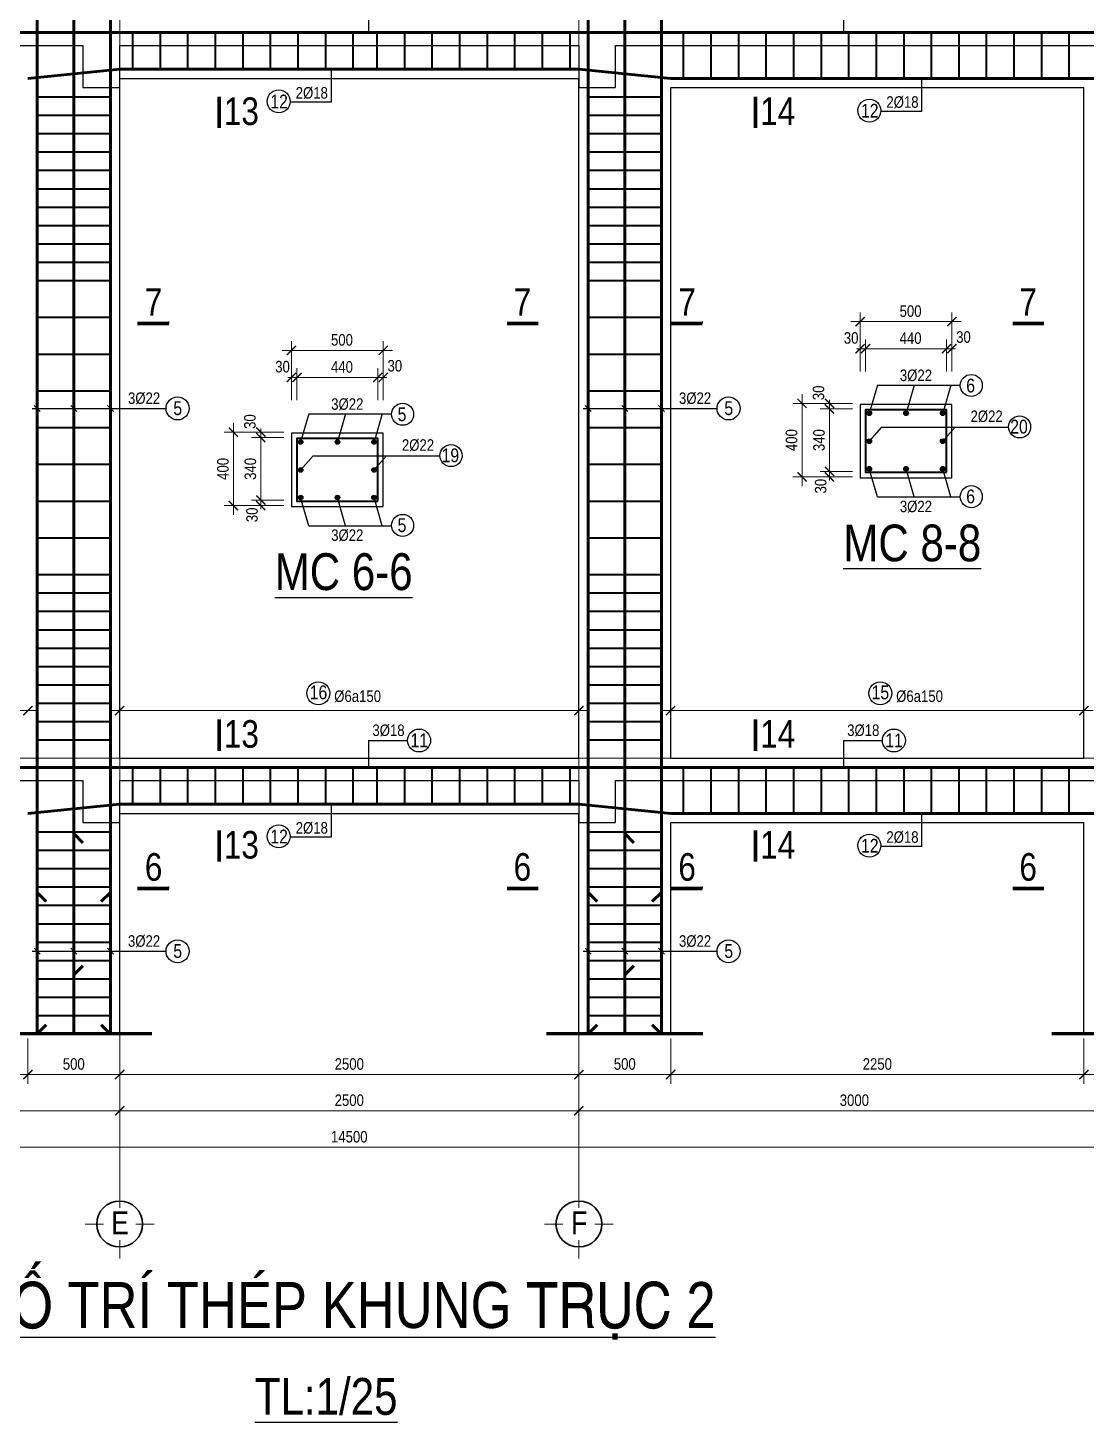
# Model space of a CAD drawing. Header units: inches. Extents: x -959662 to -910219, y 3489550 to 3514317.
# Drawn here: x -946396 to -940634, y 3489550 to 3497137 of the extents above; entities that cross this region are included whole.
import ezdxf
from ezdxf.enums import TextEntityAlignment as Align

# ---------------------------------------------------------------- set-up
doc = ezdxf.new("R2010")
doc.units = ezdxf.units.IN
doc.header["$LTSCALE"] = 3.5
doc.header["$MEASUREMENT"] = 0
doc.linetypes.add('CENTERX2', pattern=[4, 2.5, -0.5, 0.5, -0.5])
doc.linetypes.add('DASHEDX2', pattern=[1.5, 1, -0.5])
for name, color, linetype, lineweight in [('5.TRUC', 1, 'CENTERX2', 13), ('duongkichthuoc', 4, 'Continuous', 13), ('NET BAO', 4, 'Continuous', 30), ('TextThep', 7, 'Continuous', 0), ('THEP DAI', 5, 'Continuous', 40), ('THEP DOC', 2, 'Continuous', 60)]:
    doc.layers.add(name, color=color, linetype=linetype, lineweight=lineweight)
for name, color, linetype in [('Net thay', 6, 'Continuous'), ('NETDUTDUT', 3, 'DASHEDX2'), ('text', 3, 'Continuous')]:
    doc.layers.add(name, color=color, linetype=linetype)
doc.styles.add('CHU', font='')
doc.styles.add('Helve-Condense', font='')
doc.styles.add('Text.Helve-condense', font='')
doc.styles.get('CHU').set_extended_font_data('VNI-Helve-Condense')
doc.styles.get('Helve-Condense').set_extended_font_data('VNI-Helve-Condense')
doc.styles.get('Text.Helve-condense').set_extended_font_data('VNI-Helve-Condense')
doc.dimstyles.new('TL25', dxfattribs={"dimscale": 25, "dimtxt": 2.5, "dimasz": 2, "dimexe": 2, "dimexo": 1, "dimgap": 1, "dimtad": 1, "dimdec": 0, "dimzin": 0, "dimdsep": 46, "dimtxsty": 'Helve-Condense', "dimblk": 'ARCHTICK', "dimcen": 2, "dimdle": 2, "dimclrd": 4, "dimclre": 4, "dimclrt": 4, "dimadec": 0, "dimazin": 0, "dimtfac": 0.004, "dimtdec": 0, "dimtmove": 2, "dimatfit": 3, "dimfxl": 1, "dimtolj": 1, "dimtzin": 0, "dimlwd": 13, "dimlwe": 13, "dimarcsym": 1})

# ---------------------------------------------------------------- blocks, each defined once
blk = doc.blocks.new('_ArchTick')
at = {"color": 0, "linetype": 'ByBlock', "const_width": 0.15}
blk.add_lwpolyline([(-0.5, -0.5), (0.5, 0.5)], dxfattribs=at)
blk = doc.blocks.new('*D29')
at = {"layer": 'DEFPOINTS', "color": 0, "transparency": 16777216}
for p in [(-951396, 3491662.2), (-946396, 3491662.2), (-946396, 3491441.3)]:
    blk.add_point(p, dxfattribs=at)
at = {"layer": 'THEP DOC', "color": 4, "linetype": 'Continuous', "lineweight": 13, "transparency": 16777216}
for p, q in [((-951396, 3491637.2), (-951396, 3491391.3)), ((-946396, 3491637.2), (-946396, 3491391.3)), ((-951446, 3491441.3), (-946346, 3491441.3))]:
    blk.add_line(p, q, dxfattribs=at)
at = {"layer": 'THEP DOC', "color": 4, "lineweight": 13, "transparency": 16777216, "xscale": 50, "yscale": 50, "zscale": 50, "rotation": 180}
blk.add_blockref('_ArchTick', (-951396, 3491441.3), dxfattribs=at)
at = {"layer": 'THEP DOC', "color": 4, "lineweight": 13, "transparency": 16777216, "xscale": 50, "yscale": 50, "zscale": 50}
blk.add_blockref('_ArchTick', (-946396, 3491441.3), dxfattribs=at)
at = {"layer": 'THEP DOC', "color": 4, "transparency": 16777216, "insert": (-948896, 3491498.2), "char_height": 62.5, "attachment_point": 5, "style": 'Helve-Condense'}
blk.add_mtext('\\A1;5000', dxfattribs=at)
blk = doc.blocks.new('*D30')
at = {"layer": 'DEFPOINTS', "color": 0, "transparency": 16777216}
for p in [(-946396, 3491662.2), (-945896, 3491662.2), (-945896, 3491441.3)]:
    blk.add_point(p, dxfattribs=at)
at = {"layer": 'THEP DOC', "color": 4, "linetype": 'Continuous', "lineweight": 13, "transparency": 16777216}
for p, q in [((-946396, 3491637.2), (-946396, 3491391.3)), ((-945896, 3491637.2), (-945896, 3491391.3)), ((-946446, 3491441.3), (-945846, 3491441.3))]:
    blk.add_line(p, q, dxfattribs=at)
at = {"layer": 'THEP DOC', "color": 4, "lineweight": 13, "transparency": 16777216, "xscale": 50, "yscale": 50, "zscale": 50, "rotation": 180}
blk.add_blockref('_ArchTick', (-946396, 3491441.3), dxfattribs=at)
at = {"layer": 'THEP DOC', "color": 4, "lineweight": 13, "transparency": 16777216, "xscale": 50, "yscale": 50, "zscale": 50}
blk.add_blockref('_ArchTick', (-945896, 3491441.3), dxfattribs=at)
at = {"layer": 'THEP DOC', "color": 4, "transparency": 16777216, "insert": (-946146, 3491498.2), "char_height": 62.5, "attachment_point": 5, "style": 'Helve-Condense'}
blk.add_mtext('\\A1;500', dxfattribs=at)
blk = doc.blocks.new('*D31')
at = {"layer": 'DEFPOINTS', "color": 0, "transparency": 16777216}
for p in [(-945896, 3491662.2), (-943396, 3491662.2), (-943396, 3491441.3)]:
    blk.add_point(p, dxfattribs=at)
at = {"layer": 'THEP DOC', "color": 4, "linetype": 'Continuous', "lineweight": 13, "transparency": 16777216}
for p, q in [((-945896, 3491637.2), (-945896, 3491391.3)), ((-943396, 3491637.2), (-943396, 3491391.3)), ((-945946, 3491441.3), (-943346, 3491441.3))]:
    blk.add_line(p, q, dxfattribs=at)
at = {"layer": 'THEP DOC', "color": 4, "lineweight": 13, "transparency": 16777216, "xscale": 50, "yscale": 50, "zscale": 50, "rotation": 180}
blk.add_blockref('_ArchTick', (-945896, 3491441.3), dxfattribs=at)
at = {"layer": 'THEP DOC', "color": 4, "lineweight": 13, "transparency": 16777216, "xscale": 50, "yscale": 50, "zscale": 50}
blk.add_blockref('_ArchTick', (-943396, 3491441.3), dxfattribs=at)
at = {"layer": 'THEP DOC', "color": 4, "transparency": 16777216, "insert": (-944646, 3491498.2), "char_height": 62.5, "attachment_point": 5, "style": 'Helve-Condense'}
blk.add_mtext('\\A1;2500', dxfattribs=at)
blk = doc.blocks.new('*D32')
at = {"layer": 'DEFPOINTS', "color": 0, "transparency": 16777216}
for p in [(-943396, 3491662.2), (-942896, 3491662.2), (-942896, 3491441.3)]:
    blk.add_point(p, dxfattribs=at)
at = {"layer": 'THEP DOC', "color": 4, "linetype": 'Continuous', "lineweight": 13, "transparency": 16777216}
for p, q in [((-943396, 3491637.2), (-943396, 3491391.3)), ((-942896, 3491637.2), (-942896, 3491391.3)), ((-943446, 3491441.3), (-942846, 3491441.3))]:
    blk.add_line(p, q, dxfattribs=at)
at = {"layer": 'THEP DOC', "color": 4, "lineweight": 13, "transparency": 16777216, "xscale": 50, "yscale": 50, "zscale": 50, "rotation": 180}
blk.add_blockref('_ArchTick', (-943396, 3491441.3), dxfattribs=at)
at = {"layer": 'THEP DOC', "color": 4, "lineweight": 13, "transparency": 16777216, "xscale": 50, "yscale": 50, "zscale": 50}
blk.add_blockref('_ArchTick', (-942896, 3491441.3), dxfattribs=at)
at = {"layer": 'THEP DOC', "color": 4, "transparency": 16777216, "insert": (-943146, 3491498.2), "char_height": 62.5, "attachment_point": 5, "style": 'Helve-Condense'}
blk.add_mtext('\\A1;500', dxfattribs=at)
blk = doc.blocks.new('*D33')
at = {"layer": 'DEFPOINTS', "color": 0, "transparency": 16777216}
for p in [(-942896, 3491662.2), (-940646, 3491662.2), (-940646, 3491441.3)]:
    blk.add_point(p, dxfattribs=at)
at = {"layer": 'THEP DOC', "color": 4, "linetype": 'Continuous', "lineweight": 13, "transparency": 16777216}
for p, q in [((-942896, 3491637.2), (-942896, 3491391.3)), ((-940646, 3491637.2), (-940646, 3491391.3)), ((-942946, 3491441.3), (-940596, 3491441.3))]:
    blk.add_line(p, q, dxfattribs=at)
at = {"layer": 'THEP DOC', "color": 4, "lineweight": 13, "transparency": 16777216, "xscale": 50, "yscale": 50, "zscale": 50, "rotation": 180}
blk.add_blockref('_ArchTick', (-942896, 3491441.3), dxfattribs=at)
at = {"layer": 'THEP DOC', "color": 4, "lineweight": 13, "transparency": 16777216, "xscale": 50, "yscale": 50, "zscale": 50}
blk.add_blockref('_ArchTick', (-940646, 3491441.3), dxfattribs=at)
at = {"layer": 'THEP DOC', "color": 4, "transparency": 16777216, "insert": (-941771, 3491498.2), "char_height": 62.5, "attachment_point": 5, "style": 'Helve-Condense'}
blk.add_mtext('\\A1;2250', dxfattribs=at)
blk = doc.blocks.new('*D34')
at = {"layer": 'DEFPOINTS', "color": 0, "transparency": 16777216}
for p in [(-940646, 3491662.2), (-940146, 3491662.2), (-940146, 3491441.3)]:
    blk.add_point(p, dxfattribs=at)
at = {"layer": 'THEP DOC', "color": 4, "linetype": 'Continuous', "lineweight": 13, "transparency": 16777216}
for p, q in [((-940646, 3491637.2), (-940646, 3491391.3)), ((-940146, 3491637.2), (-940146, 3491391.3)), ((-940696, 3491441.3), (-940096, 3491441.3))]:
    blk.add_line(p, q, dxfattribs=at)
at = {"layer": 'THEP DOC', "color": 4, "lineweight": 13, "transparency": 16777216, "xscale": 50, "yscale": 50, "zscale": 50, "rotation": 180}
blk.add_blockref('_ArchTick', (-940646, 3491441.3), dxfattribs=at)
at = {"layer": 'THEP DOC', "color": 4, "lineweight": 13, "transparency": 16777216, "xscale": 50, "yscale": 50, "zscale": 50}
blk.add_blockref('_ArchTick', (-940146, 3491441.3), dxfattribs=at)
at = {"layer": 'THEP DOC', "color": 4, "transparency": 16777216, "insert": (-940396, 3491498.2), "char_height": 62.5, "attachment_point": 5, "style": 'Helve-Condense'}
blk.add_mtext('\\A1;500', dxfattribs=at)
blk = doc.blocks.new('*D38')
at = {"layer": 'DEFPOINTS', "color": 0, "transparency": 16777216}
for p in [(-948896, 3491441.3), (-945896, 3491441.3), (-945896, 3491244.1)]:
    blk.add_point(p, dxfattribs=at)
at = {"layer": 'THEP DOC', "color": 4, "linetype": 'Continuous', "lineweight": 13, "transparency": 16777216}
for p, q in [((-948896, 3491416.3), (-948896, 3491194.1)), ((-945896, 3491416.3), (-945896, 3491194.1)), ((-948946, 3491244.1), (-945846, 3491244.1))]:
    blk.add_line(p, q, dxfattribs=at)
at = {"layer": 'THEP DOC', "color": 4, "lineweight": 13, "transparency": 16777216, "xscale": 50, "yscale": 50, "zscale": 50, "rotation": 180}
blk.add_blockref('_ArchTick', (-948896, 3491244.1), dxfattribs=at)
at = {"layer": 'THEP DOC', "color": 4, "lineweight": 13, "transparency": 16777216, "xscale": 50, "yscale": 50, "zscale": 50}
blk.add_blockref('_ArchTick', (-945896, 3491244.1), dxfattribs=at)
at = {"layer": 'THEP DOC', "color": 4, "transparency": 16777216, "insert": (-947396, 3491301.1), "char_height": 62.5, "attachment_point": 5, "style": 'Helve-Condense'}
blk.add_mtext('\\A1;3000', dxfattribs=at)
blk = doc.blocks.new('*D39')
at = {"layer": 'DEFPOINTS', "color": 0, "transparency": 16777216}
for p in [(-945896, 3491441.3), (-943396, 3491441.3), (-943396, 3491244.1)]:
    blk.add_point(p, dxfattribs=at)
at = {"layer": 'THEP DOC', "color": 4, "linetype": 'Continuous', "lineweight": 13, "transparency": 16777216}
for p, q in [((-945896, 3491416.3), (-945896, 3491194.1)), ((-943396, 3491416.3), (-943396, 3491194.1)), ((-945946, 3491244.1), (-943346, 3491244.1))]:
    blk.add_line(p, q, dxfattribs=at)
at = {"layer": 'THEP DOC', "color": 4, "lineweight": 13, "transparency": 16777216, "xscale": 50, "yscale": 50, "zscale": 50, "rotation": 180}
blk.add_blockref('_ArchTick', (-945896, 3491244.1), dxfattribs=at)
at = {"layer": 'THEP DOC', "color": 4, "lineweight": 13, "transparency": 16777216, "xscale": 50, "yscale": 50, "zscale": 50}
blk.add_blockref('_ArchTick', (-943396, 3491244.1), dxfattribs=at)
at = {"layer": 'THEP DOC', "color": 4, "transparency": 16777216, "insert": (-944646, 3491301.1), "char_height": 62.5, "attachment_point": 5, "style": 'Helve-Condense'}
blk.add_mtext('\\A1;2500', dxfattribs=at)
blk = doc.blocks.new('*D40')
at = {"layer": 'DEFPOINTS', "color": 0, "transparency": 16777216}
for p in [(-943396, 3491441.3), (-940396, 3491441.3), (-940396, 3491244.1)]:
    blk.add_point(p, dxfattribs=at)
at = {"layer": 'THEP DOC', "color": 4, "linetype": 'Continuous', "lineweight": 13, "transparency": 16777216}
for p, q in [((-943396, 3491416.3), (-943396, 3491194.1)), ((-940396, 3491416.3), (-940396, 3491194.1)), ((-943446, 3491244.1), (-940346, 3491244.1))]:
    blk.add_line(p, q, dxfattribs=at)
at = {"layer": 'THEP DOC', "color": 4, "lineweight": 13, "transparency": 16777216, "xscale": 50, "yscale": 50, "zscale": 50, "rotation": 180}
blk.add_blockref('_ArchTick', (-943396, 3491244.1), dxfattribs=at)
at = {"layer": 'THEP DOC', "color": 4, "lineweight": 13, "transparency": 16777216, "xscale": 50, "yscale": 50, "zscale": 50}
blk.add_blockref('_ArchTick', (-940396, 3491244.1), dxfattribs=at)
at = {"layer": 'THEP DOC', "color": 4, "transparency": 16777216, "insert": (-941896, 3491301.1), "char_height": 62.5, "attachment_point": 5, "style": 'Helve-Condense'}
blk.add_mtext('\\A1;3000', dxfattribs=at)
blk = doc.blocks.new('*D42')
at = {"layer": 'DEFPOINTS', "color": 0, "transparency": 16777216}
for p in [(-951896, 3491305.2), (-937396, 3491305.2), (-937396, 3491045.4)]:
    blk.add_point(p, dxfattribs=at)
at = {"layer": 'THEP DOC', "color": 4, "linetype": 'Continuous', "lineweight": 13, "transparency": 16777216}
for p, q in [((-951896, 3491280.2), (-951896, 3490995.4)), ((-937396, 3491280.2), (-937396, 3490995.4)), ((-951946, 3491045.4), (-937346, 3491045.4))]:
    blk.add_line(p, q, dxfattribs=at)
at = {"layer": 'THEP DOC', "color": 4, "lineweight": 13, "transparency": 16777216, "xscale": 50, "yscale": 50, "zscale": 50, "rotation": 180}
blk.add_blockref('_ArchTick', (-951896, 3491045.4), dxfattribs=at)
at = {"layer": 'THEP DOC', "color": 4, "lineweight": 13, "transparency": 16777216, "xscale": 50, "yscale": 50, "zscale": 50}
blk.add_blockref('_ArchTick', (-937396, 3491045.4), dxfattribs=at)
at = {"layer": 'THEP DOC', "color": 4, "transparency": 16777216, "insert": (-944646, 3491102.3), "char_height": 62.5, "attachment_point": 5, "style": 'Helve-Condense'}
blk.add_mtext('\\A1;14500', dxfattribs=at)

msp = doc.modelspace()

# ---------------------------------------------------------------- hatches: boundary and pattern name
at = {"layer": 'text'}
for points in [[(-941802.2, 3495040, 1), (-941827.2, 3495040, 1)], [(-941601.9, 3495040, 1), (-941626.9, 3495040, 1)], [(-941402.6, 3495040, 1), (-941427.6, 3495040, 1)], [(-944898.2, 3494883.7, 1), (-944923.2, 3494883.7, 1)], [(-944697.9, 3494883.7, 1), (-944722.9, 3494883.7, 1)], [(-944498.6, 3494883.7, 1), (-944523.6, 3494883.7, 1)], [(-941802.2, 3494887.4, 1), (-941827.2, 3494887.4, 1)], [(-941402.6, 3494887.4, 1), (-941427.6, 3494887.4, 1)], [(-944898.2, 3494731, 1), (-944923.2, 3494731, 1)], [(-944498.6, 3494731, 1), (-944523.6, 3494731, 1)], [(-941802.2, 3494738.1, 1), (-941827.2, 3494738.1, 1)], [(-941601.9, 3494738.1, 1), (-941626.9, 3494738.1, 1)], [(-941402.6, 3494738.1, 1), (-941427.6, 3494738.1, 1)], [(-944898.2, 3494581.7, 1), (-944923.2, 3494581.7, 1)], [(-944697.9, 3494581.7, 1), (-944722.9, 3494581.7, 1)], [(-944498.6, 3494581.7, 1), (-944523.6, 3494581.7, 1)]]:
    msp.add_hatch(color=256, dxfattribs=at).paths.add_polyline_path(points)

# ---------------------------------------------------------------- linework, layer by layer
at = {"layer": '5.TRUC'}
for p, q in [((-943396, 3508862.2), (-943396, 3490815.3)), ((-945896, 3500462.2), (-945896, 3490815.3)), ((-951896, 3493162.2), (-937396, 3493162.2))]:
    msp.add_line(p, q, dxfattribs=at)
at = {"layer": 'duongkichthuoc', "color": 4, "linetype": 'Continuous', "lineweight": 13}
for p, q in [((-941864.9, 3495416.4), (-941864.9, 3495588.4)), ((-941364.9, 3495416.4), (-941364.9, 3495588.4)), ((-941914.9, 3495538.4), (-941314.9, 3495538.4)), ((-941864.9, 3495266.8), (-941864.9, 3495441.4)), ((-941834.9, 3495266.8), (-941834.9, 3495441.4)), ((-941834.9, 3495266.8), (-941834.9, 3495441.4)), ((-941394.9, 3495266.8), (-941394.9, 3495441.4)), ((-941394.9, 3495266.8), (-941394.9, 3495441.4)), ((-941364.9, 3495266.8), (-941364.9, 3495441.4)), ((-945010.9, 3495382.1), (-944410.9, 3495382.1)), ((-944960.9, 3495260), (-944960.9, 3495432.1)), ((-944460.9, 3495260), (-944460.9, 3495432.1)), ((-941884.9, 3495391.4), (-941344.9, 3495391.4)), ((-941864.9, 3495391.4), (-941834.9, 3495391.4)), ((-941394.9, 3495391.4), (-941364.9, 3495391.4)), ((-944960.9, 3495110.5), (-944960.9, 3495285)), ((-944930.9, 3495110.5), (-944930.9, 3495285)), ((-944930.9, 3495110.5), (-944930.9, 3495285)), ((-944490.9, 3495110.5), (-944490.9, 3495285)), ((-944490.9, 3495110.5), (-944490.9, 3495285)), ((-944460.9, 3495110.5), (-944460.9, 3495285)), ((-944980.9, 3495235), (-944440.9, 3495235)), ((-944960.9, 3495235), (-944930.9, 3495235)), ((-944490.9, 3495235), (-944460.9, 3495235)), ((-942180.8, 3495143.7), (-942180.8, 3494643.7)), ((-942056.4, 3495093.7), (-942230.8, 3495093.7)), ((-941906.4, 3495093.7), (-942081.4, 3495093.7)), ((-941906.4, 3495063.7), (-942081.4, 3495063.7)), ((-941906.4, 3495063.7), (-942081.4, 3495063.7)), ((-942031.4, 3495113.7), (-942031.4, 3494673.7)), ((-942031.4, 3495093.7), (-942031.4, 3495063.7)), ((-945276.8, 3494987.3), (-945276.8, 3494487.3)), ((-945152.5, 3494937.3), (-945326.8, 3494937.3)), ((-945002.5, 3494937.3), (-945177.5, 3494937.3)), ((-945002.5, 3494907.3), (-945177.5, 3494907.3)), ((-945002.5, 3494907.3), (-945177.5, 3494907.3)), ((-945127.5, 3494957.3), (-945127.5, 3494517.3)), ((-945127.5, 3494937.3), (-945127.5, 3494907.3)), ((-942056.4, 3494693.7), (-942230.8, 3494693.7)), ((-941906.4, 3494723.7), (-942081.4, 3494723.7)), ((-941906.4, 3494723.7), (-942081.4, 3494723.7)), ((-941906.4, 3494693.7), (-942081.4, 3494693.7)), ((-942031.4, 3494723.7), (-942031.4, 3494693.7)), ((-945152.5, 3494537.3), (-945326.8, 3494537.3)), ((-945002.5, 3494567.3), (-945177.5, 3494567.3)), ((-945002.5, 3494567.3), (-945177.5, 3494567.3)), ((-945002.5, 3494537.3), (-945177.5, 3494537.3)), ((-945127.5, 3494567.3), (-945127.5, 3494537.3))]:
    msp.add_line(p, q, dxfattribs=at)
at = {"layer": 'NET BAO'}
for p, q in [((-945896, 3493162.2), (-945896, 3496862.2)), ((-945896, 3496862.2), (-943396, 3496862.2)), ((-943396, 3493162.2), (-943396, 3496862.2)), ((-942896, 3493162.2), (-942896, 3496812.2)), ((-942896, 3496812.2), (-940646, 3496812.2)), ((-940646, 3493162.2), (-940646, 3496812.2)), ((-945896, 3493162.2), (-943396, 3493162.2)), ((-942896, 3493162.2), (-940646, 3493162.2)), ((-945896, 3491662.2), (-945896, 3492862.2)), ((-945896, 3492862.2), (-943396, 3492862.2)), ((-943396, 3491662.2), (-943396, 3492862.2)), ((-942896, 3491662.2), (-942896, 3492812.2)), ((-942896, 3492812.2), (-940646, 3492812.2)), ((-940646, 3491662.2), (-940646, 3492812.2))]:
    msp.add_line(p, q, dxfattribs=at)
for points in [[(-941364.9, 3494688.5), (-941364.9, 3495088.5), (-941864.9, 3495088.5), (-941864.9, 3494688.5)], [(-944460.9, 3494532.2), (-944460.9, 3494932.2), (-944960.9, 3494932.2), (-944960.9, 3494532.2)]]:
    msp.add_lwpolyline(points, close=True, dxfattribs=at)
at = {"layer": 'Net thay', "lineweight": 20}
for p, q in [((-945628.3, 3495528.9), (-945628.3, 3495538.9)), ((-945628.3, 3495528.9), (-945628.3, 3495528.9)), ((-942723.6, 3495528.9), (-942723.6, 3495538.9)), ((-942723.5, 3495528.9), (-942723.5, 3495528.9)), ((-945628.3, 3492454.5), (-945628.3, 3492464.5)), ((-945628.3, 3492454.5), (-945628.3, 3492454.5)), ((-942723.6, 3492454.5), (-942723.6, 3492464.5)), ((-942723.5, 3492454.5), (-942723.5, 3492454.5))]:
    msp.add_line(p, q, dxfattribs=at)
at = {"layer": 'Net thay', "lineweight": 80}
for p, q in [((-945721.5, 3491662.2), (-946571.5, 3491662.2)), ((-942721.5, 3491662.2), (-943571.5, 3491662.2)), ((-939971.5, 3491662.2), (-940821.5, 3491662.2))]:
    msp.add_line(p, q, dxfattribs=at)
at = {"layer": 'Net thay', "lineweight": 20, "ltscale": 20, "const_width": 20}
for points in [[(-945354, 3496762.4), (-945354, 3496591.6)], [(-942433.9, 3496762.4), (-942433.9, 3496591.6)], [(-945799.1, 3495528.9), (-945628.3, 3495528.9)], [(-943788, 3495528.9), (-943617.2, 3495528.9)], [(-942894.3, 3495528.9), (-942723.5, 3495528.9)], [(-941034.2, 3495528.9), (-940863.4, 3495528.9)], [(-945354, 3493373.4), (-945354, 3493202.6)], [(-942433.9, 3493373.4), (-942433.9, 3493202.6)], [(-945354, 3492770.1), (-945354, 3492599.4)], [(-942433.9, 3492770.1), (-942433.9, 3492599.4)], [(-945799.1, 3492454.5), (-945628.3, 3492454.5)], [(-943788, 3492454.5), (-943617.2, 3492454.5)], [(-942894.3, 3492454.5), (-942723.5, 3492454.5)], [(-941034.2, 3492454.5), (-940863.4, 3492454.5)]]:
    msp.add_lwpolyline(points, dxfattribs=at)
at = {"layer": 'NETDUTDUT'}
for p, q in [((-948796, 3497042.2), (-946096, 3497042.2)), ((-945896, 3497042.2), (-943396, 3497042.2)), ((-943196, 3497042.2), (-940496, 3497042.2)), ((-945896, 3493162.2), (-943396, 3493162.2)), ((-942896, 3493162.2), (-940646, 3493162.2)), ((-948796, 3493042.2), (-946096, 3493042.2)), ((-945896, 3493042.2), (-943396, 3493042.2)), ((-943196, 3493042.2), (-940496, 3493042.2))]:
    msp.add_line(p, q, dxfattribs=at)
for points in [[(-946096, 3497042.2), (-946096, 3496812.2), (-945896, 3496812.2), (-945896, 3497042.2)], [(-943396, 3497042.2), (-943396, 3496812.2), (-943196, 3496812.2), (-943196, 3497042.2)], [(-945896, 3493162.2), (-945896, 3493162.2)], [(-946096, 3493042.2), (-946096, 3492812.2), (-945896, 3492812.2), (-945896, 3493042.2)], [(-943396, 3493042.2), (-943396, 3492812.2), (-943196, 3492812.2), (-943196, 3493042.2)]]:
    msp.add_lwpolyline(points, dxfattribs=at)
at = {"layer": 'text', "color": 3}
for p, q in [((-944540.9, 3497259.1), (-944540.9, 3497112.2)), ((-941955.9, 3497259.1), (-941955.9, 3497112.2)), ((-946372.1, 3495066.2), (-945643.5, 3495066.2)), ((-946329.5, 3495049.7), (-946362.5, 3495082.7)), ((-946128.9, 3495049.7), (-946161.9, 3495082.7)), ((-945929.5, 3495049.7), (-945962.5, 3495082.7)), ((-943372.1, 3495066.2), (-942643.5, 3495066.2)), ((-943329.5, 3495049.7), (-943362.5, 3495082.7)), ((-943128.9, 3495049.7), (-943161.9, 3495082.7)), ((-942929.5, 3495049.7), (-942962.5, 3495082.7)), ((-944540.9, 3493259.1), (-944328.4, 3493259.1)), ((-944540.9, 3493259.1), (-944540.9, 3493112.2)), ((-941955.9, 3493259.1), (-941743.4, 3493259.1)), ((-941955.9, 3493259.1), (-941955.9, 3493112.2)), ((-946372.1, 3492112), (-945643.5, 3492112)), ((-946329.5, 3492095.5), (-946362.5, 3492128.5)), ((-946128.9, 3492095.5), (-946161.9, 3492128.5)), ((-945929.5, 3492095.5), (-945962.5, 3492128.5)), ((-943372.1, 3492112), (-942643.5, 3492112)), ((-943329.5, 3492095.5), (-943362.5, 3492128.5)), ((-943128.9, 3492095.5), (-943161.9, 3492128.5)), ((-942929.5, 3492095.5), (-942962.5, 3492128.5))]:
    msp.add_line(p, q, dxfattribs=at)
at = {"layer": 'text'}
for p, q in [((-944745.5, 3496912.2), (-944745.5, 3496732.9)), ((-941529.5, 3496862.2), (-941529.5, 3496682.9)), ((-944745.5, 3496732.9), (-944967.6, 3496732.9)), ((-941529.5, 3496682.9), (-941751.6, 3496682.9)), ((-941770, 3495192.5), (-941814.7, 3495039)), ((-941770, 3495192.5), (-941321.4, 3495192.5)), ((-941570, 3495192.5), (-941614.4, 3495040)), ((-941370.7, 3495192.5), (-941415.1, 3495040)), ((-944866.1, 3495036.2), (-944910.7, 3494882.6)), ((-944866.1, 3495036.2), (-944417.5, 3495036.2)), ((-944666.1, 3495036.2), (-944710.4, 3494883.7)), ((-944466.8, 3495036.2), (-944511.1, 3494883.7)), ((-941747.4, 3494964.4), (-941814.7, 3494887.4)), ((-941747.4, 3494964.4), (-941298, 3494964.4)), ((-941347.8, 3494964.4), (-941415.5, 3494886.9)), ((-941298, 3494964.4), (-941056.1, 3494964.4)), ((-944843.4, 3494808), (-944910.7, 3494731)), ((-944843.4, 3494808), (-944394, 3494808)), ((-944443.8, 3494808), (-944511.5, 3494730.6)), ((-944394, 3494808), (-944152.2, 3494808)), ((-941770, 3494584.5), (-941814.7, 3494738.1)), ((-941570, 3494584.5), (-941614.4, 3494737)), ((-941370.7, 3494584.5), (-941415.1, 3494737)), ((-944866.1, 3494428.2), (-944910.7, 3494581.7)), ((-944666.1, 3494428.2), (-944710.4, 3494580.7)), ((-944466.8, 3494428.2), (-944511.1, 3494580.7)), ((-941770, 3494584.5), (-941321.4, 3494584.5)), ((-944866.1, 3494428.2), (-944417.5, 3494428.2)), ((-944745.5, 3492912.2), (-944745.5, 3492732.9)), ((-941529.5, 3492862.2), (-941529.5, 3492682.9)), ((-944745.5, 3492732.9), (-944967.6, 3492732.9)), ((-941529.5, 3492682.9), (-941751.6, 3492682.9))]:
    msp.add_line(p, q, dxfattribs=at)
for centre, radius in [((-945030, 3496737.1), 62.5), ((-941814, 3496687.1), 62.5), ((-941259.6, 3495191.1), 60), ((-944355.7, 3495034.7), 60), ((-941814.7, 3495040), 12.5), ((-941614.4, 3495040), 12.5), ((-941415.1, 3495040), 12.5), ((-940996.2, 3494965.8), 60), ((-944910.7, 3494883.7), 12.5), ((-944710.4, 3494883.7), 12.5), ((-944511.1, 3494883.7), 12.5), ((-944092.2, 3494809.5), 60), ((-941814.7, 3494887.4), 12.5), ((-941415.1, 3494887.4), 12.5), ((-944910.7, 3494731), 12.5), ((-944511.1, 3494731), 12.5), ((-941814.7, 3494738.1), 12.5), ((-941614.4, 3494738.1), 12.5), ((-941415.1, 3494738.1), 12.5), ((-941259.6, 3494586), 60), ((-944910.7, 3494581.7), 12.5), ((-944710.4, 3494581.7), 12.5), ((-944511.1, 3494581.7), 12.5), ((-944355.7, 3494429.6), 60), ((-945030, 3492737.1), 62.5), ((-941814, 3492687.1), 62.5)]:
    msp.add_circle(centre, radius, dxfattribs=at)
at = {"layer": 'text', "color": 3}
for centre in [(-945581, 3495066.2), (-942581, 3495066.2), (-944814.3, 3493515.9), (-941755, 3493515.9), (-944265.9, 3493259.1), (-941680.9, 3493259.1), (-945581, 3492112), (-942581, 3492112)]:
    msp.add_circle(centre, 62.5, dxfattribs=at)
at = {"layer": 'TextThep', "lineweight": 18}
for p, q in [((-945896, 3490715.3), (-945896, 3490815.3)), ((-943396, 3490715.3), (-943396, 3490815.3)), ((-946083.5, 3490627.8), (-945983.5, 3490627.8)), ((-945808.5, 3490627.8), (-945708.5, 3490627.8)), ((-943583.5, 3490627.8), (-943483.5, 3490627.8)), ((-943308.5, 3490627.8), (-943208.5, 3490627.8)), ((-945896, 3490540.3), (-945896, 3490440.3)), ((-943396, 3490540.3), (-943396, 3490440.3))]:
    msp.add_line(p, q, dxfattribs=at)
at = {"layer": 'TextThep', "lineweight": 35}
for centre in [(-945896, 3490627.8), (-943396, 3490627.8)]:
    msp.add_circle(centre, 125, dxfattribs=at)
at = {"layer": 'THEP DAI'}
for p, q in [((-945826.3, 3497112.2), (-945826.3, 3496912.2)), ((-945676.3, 3497112.2), (-945676.3, 3496912.2)), ((-945676.3, 3497112.2), (-945676.3, 3496912.2)), ((-945526.3, 3497112.2), (-945526.3, 3496912.2)), ((-945376.3, 3497112.2), (-945376.3, 3496912.2)), ((-945226.3, 3497112.2), (-945226.3, 3496912.2)), ((-945226.3, 3497112.2), (-945226.3, 3496912.2)), ((-945076.3, 3497112.2), (-945076.3, 3496912.2)), ((-945076.3, 3497112.2), (-945076.3, 3496912.2)), ((-944926.3, 3497112.2), (-944926.3, 3496912.2)), ((-944776.3, 3497112.2), (-944776.3, 3496912.2)), ((-944626.3, 3497112.2), (-944626.3, 3496912.2)), ((-944496, 3497112.2), (-944496, 3496912.2)), ((-944496, 3497112.2), (-944496, 3496912.2)), ((-944346, 3497112.2), (-944346, 3496912.2)), ((-944196, 3497112.2), (-944196, 3496912.2)), ((-944046, 3497112.2), (-944046, 3496912.2)), ((-943896, 3497112.2), (-943896, 3496912.2)), ((-943746, 3497112.2), (-943746, 3496912.2)), ((-943596, 3497112.2), (-943596, 3496912.2)), ((-943446, 3497112.2), (-943446, 3496912.2)), ((-942827.4, 3497112.2), (-942827.4, 3496862.2)), ((-942677.4, 3497112.2), (-942677.4, 3496862.2)), ((-942677.4, 3497112.2), (-942677.4, 3496862.2)), ((-942527.4, 3497112.2), (-942527.4, 3496862.2)), ((-942377.4, 3497112.2), (-942377.4, 3496862.2)), ((-942227.4, 3497112.2), (-942227.4, 3496862.2)), ((-942227.4, 3497112.2), (-942227.4, 3496862.2)), ((-942077.4, 3497112.2), (-942077.4, 3496862.2)), ((-942077.4, 3497112.2), (-942077.4, 3496862.2)), ((-941927.4, 3497112.2), (-941927.4, 3496862.2)), ((-941777.4, 3497112.2), (-941777.4, 3496862.2)), ((-941627.4, 3497112.2), (-941627.4, 3496862.2)), ((-941627.4, 3497112.2), (-941627.4, 3496862.2)), ((-941477.4, 3497112.2), (-941477.4, 3496862.2)), ((-941477.4, 3497112.2), (-941477.4, 3496862.2)), ((-941327.4, 3497112.2), (-941327.4, 3496862.2)), ((-941177.4, 3497112.2), (-941177.4, 3496862.2)), ((-941027.4, 3497112.2), (-941027.4, 3496862.2)), ((-940877.4, 3497112.2), (-940877.4, 3496862.2)), ((-940727.4, 3497112.2), (-940727.4, 3496862.2)), ((-946346, 3496762.2), (-945946, 3496762.2)), ((-946346, 3496762.2), (-945946, 3496762.2)), ((-943346, 3496762.2), (-942946, 3496762.2)), ((-943346, 3496762.2), (-942946, 3496762.2)), ((-946346, 3496662.2), (-945946, 3496662.2)), ((-946346, 3496662.2), (-945946, 3496662.2)), ((-946346, 3496662.2), (-945946, 3496662.2)), ((-943346, 3496662.2), (-942946, 3496662.2)), ((-943346, 3496662.2), (-942946, 3496662.2)), ((-943346, 3496662.2), (-942946, 3496662.2)), ((-946346, 3496562.2), (-945946, 3496562.2)), ((-946346, 3496562.2), (-945946, 3496562.2)), ((-946346, 3496562.2), (-945946, 3496562.2)), ((-943346, 3496562.2), (-942946, 3496562.2)), ((-943346, 3496562.2), (-942946, 3496562.2)), ((-943346, 3496562.2), (-942946, 3496562.2)), ((-946346, 3496462.2), (-945946, 3496462.2)), ((-946346, 3496462.2), (-945946, 3496462.2)), ((-946346, 3496462.2), (-945946, 3496462.2)), ((-943346, 3496462.2), (-942946, 3496462.2)), ((-943346, 3496462.2), (-942946, 3496462.2)), ((-943346, 3496462.2), (-942946, 3496462.2)), ((-946346, 3496362.2), (-945946, 3496362.2)), ((-946346, 3496362.2), (-945946, 3496362.2)), ((-946346, 3496362.2), (-945946, 3496362.2)), ((-943346, 3496362.2), (-942946, 3496362.2)), ((-943346, 3496362.2), (-942946, 3496362.2)), ((-943346, 3496362.2), (-942946, 3496362.2)), ((-946346, 3496262.2), (-945946, 3496262.2)), ((-946346, 3496262.2), (-945946, 3496262.2)), ((-946346, 3496262.2), (-945946, 3496262.2)), ((-943346, 3496262.2), (-942946, 3496262.2)), ((-943346, 3496262.2), (-942946, 3496262.2)), ((-943346, 3496262.2), (-942946, 3496262.2)), ((-946346, 3496162.2), (-945946, 3496162.2)), ((-946346, 3496162.2), (-945946, 3496162.2)), ((-943346, 3496162.2), (-942946, 3496162.2)), ((-943346, 3496162.2), (-942946, 3496162.2)), ((-946346, 3496062.2), (-945946, 3496062.2)), ((-946346, 3496062.2), (-945946, 3496062.2)), ((-943346, 3496062.2), (-942946, 3496062.2)), ((-943346, 3496062.2), (-942946, 3496062.2)), ((-946346, 3495962.2), (-945946, 3495962.2)), ((-946346, 3495962.2), (-945946, 3495962.2)), ((-943346, 3495962.2), (-942946, 3495962.2)), ((-943346, 3495962.2), (-942946, 3495962.2)), ((-946346, 3495862.2), (-945946, 3495862.2)), ((-946346, 3495862.2), (-945946, 3495862.2)), ((-943346, 3495862.2), (-942946, 3495862.2)), ((-943346, 3495862.2), (-942946, 3495862.2)), ((-946346, 3495762.2), (-945946, 3495762.2)), ((-946346, 3495762.2), (-945946, 3495762.2)), ((-946346, 3495762.2), (-945946, 3495762.2)), ((-943346, 3495762.2), (-942946, 3495762.2)), ((-943346, 3495762.2), (-942946, 3495762.2)), ((-943346, 3495762.2), (-942946, 3495762.2)), ((-943346, 3495762.2), (-942946, 3495762.2)), ((-946346, 3495562.2), (-945946, 3495562.2)), ((-946346, 3495562.2), (-945946, 3495562.2)), ((-943346, 3495562.2), (-942946, 3495562.2)), ((-943346, 3495562.2), (-942946, 3495562.2)), ((-946346, 3495362.2), (-945946, 3495362.2)), ((-946346, 3495362.2), (-945946, 3495362.2)), ((-943346, 3495362.2), (-942946, 3495362.2)), ((-943346, 3495362.2), (-942946, 3495362.2)), ((-946346, 3495162.2), (-945946, 3495162.2)), ((-946346, 3495162.2), (-945946, 3495162.2)), ((-943346, 3495162.2), (-942946, 3495162.2)), ((-943346, 3495162.2), (-942946, 3495162.2)), ((-943346, 3495162.2), (-942946, 3495162.2)), ((-943346, 3495162.2), (-942946, 3495162.2)), ((-946346, 3494962.2), (-945946, 3494962.2)), ((-946346, 3494962.2), (-945946, 3494962.2)), ((-943346, 3494962.2), (-942946, 3494962.2)), ((-943346, 3494962.2), (-942946, 3494962.2)), ((-943346, 3494962.2), (-942946, 3494962.2)), ((-943346, 3494962.2), (-942946, 3494962.2)), ((-946346, 3494762.2), (-945946, 3494762.2)), ((-946346, 3494762.2), (-945946, 3494762.2)), ((-943346, 3494762.2), (-942946, 3494762.2)), ((-943346, 3494762.2), (-942946, 3494762.2)), ((-946346, 3494562.2), (-945946, 3494562.2)), ((-946346, 3494562.2), (-945946, 3494562.2)), ((-943346, 3494562.2), (-942946, 3494562.2)), ((-943346, 3494562.2), (-942946, 3494562.2)), ((-946346, 3494362.2), (-945946, 3494362.2)), ((-946346, 3494362.2), (-945946, 3494362.2)), ((-943346, 3494362.2), (-942946, 3494362.2)), ((-943346, 3494362.2), (-942946, 3494362.2)), ((-946346, 3494162.2), (-945946, 3494162.2)), ((-946346, 3494162.2), (-945946, 3494162.2)), ((-943346, 3494162.2), (-942946, 3494162.2)), ((-943346, 3494162.2), (-942946, 3494162.2)), ((-946346, 3494062.2), (-945946, 3494062.2)), ((-943346, 3494062.2), (-942946, 3494062.2)), ((-946346, 3493962.2), (-945946, 3493962.2)), ((-943346, 3493962.2), (-942946, 3493962.2)), ((-946346, 3493862.2), (-945946, 3493862.2)), ((-943346, 3493862.2), (-942946, 3493862.2)), ((-946346, 3493762.2), (-945946, 3493762.2)), ((-943346, 3493762.2), (-942946, 3493762.2)), ((-946346, 3493662.2), (-945946, 3493662.2)), ((-943346, 3493662.2), (-942946, 3493662.2)), ((-946346, 3493562.2), (-945946, 3493562.2)), ((-943346, 3493562.2), (-942946, 3493562.2)), ((-946346, 3493462.2), (-945946, 3493462.2)), ((-943346, 3493462.2), (-942946, 3493462.2)), ((-946346, 3493362.2), (-945946, 3493362.2)), ((-943346, 3493362.2), (-942946, 3493362.2)), ((-946346, 3493262.2), (-945946, 3493262.2)), ((-943346, 3493262.2), (-942946, 3493262.2)), ((-945826.3, 3493112.2), (-945826.3, 3492912.2)), ((-945676.3, 3493112.2), (-945676.3, 3492912.2)), ((-945676.3, 3493112.2), (-945676.3, 3492912.2)), ((-945526.3, 3493112.2), (-945526.3, 3492912.2)), ((-945376.3, 3493112.2), (-945376.3, 3492912.2)), ((-945226.3, 3493112.2), (-945226.3, 3492912.2)), ((-945226.3, 3493112.2), (-945226.3, 3492912.2)), ((-945076.3, 3493112.2), (-945076.3, 3492912.2)), ((-945076.3, 3493112.2), (-945076.3, 3492912.2)), ((-944926.3, 3493112.2), (-944926.3, 3492912.2)), ((-944776.3, 3493112.2), (-944776.3, 3492912.2)), ((-944626.3, 3493112.2), (-944626.3, 3492912.2)), ((-944496, 3493112.2), (-944496, 3492912.2)), ((-944496, 3493112.2), (-944496, 3492912.2)), ((-944346, 3493112.2), (-944346, 3492912.2)), ((-944196, 3493112.2), (-944196, 3492912.2)), ((-944046, 3493112.2), (-944046, 3492912.2)), ((-943896, 3493112.2), (-943896, 3492912.2)), ((-943746, 3493112.2), (-943746, 3492912.2)), ((-943596, 3493112.2), (-943596, 3492912.2)), ((-943446, 3493112.2), (-943446, 3492912.2)), ((-942827.4, 3493112.2), (-942827.4, 3492862.2)), ((-942677.4, 3493112.2), (-942677.4, 3492862.2)), ((-942677.4, 3493112.2), (-942677.4, 3492862.2)), ((-942527.4, 3493112.2), (-942527.4, 3492862.2)), ((-942377.4, 3493112.2), (-942377.4, 3492862.2)), ((-942227.4, 3493112.2), (-942227.4, 3492862.2)), ((-942227.4, 3493112.2), (-942227.4, 3492862.2)), ((-942077.4, 3493112.2), (-942077.4, 3492862.2)), ((-942077.4, 3493112.2), (-942077.4, 3492862.2)), ((-941927.4, 3493112.2), (-941927.4, 3492862.2)), ((-941777.4, 3493112.2), (-941777.4, 3492862.2)), ((-941627.4, 3493112.2), (-941627.4, 3492862.2)), ((-941627.4, 3493112.2), (-941627.4, 3492862.2)), ((-941477.4, 3493112.2), (-941477.4, 3492862.2)), ((-941477.4, 3493112.2), (-941477.4, 3492862.2)), ((-941327.4, 3493112.2), (-941327.4, 3492862.2)), ((-941177.4, 3493112.2), (-941177.4, 3492862.2)), ((-941027.4, 3493112.2), (-941027.4, 3492862.2)), ((-940877.4, 3493112.2), (-940877.4, 3492862.2)), ((-940727.4, 3493112.2), (-940727.4, 3492862.2)), ((-946346, 3492762.2), (-945946, 3492762.2)), ((-943347.1, 3492762.2), (-942947.1, 3492762.2)), ((-946346, 3492662.2), (-945946, 3492662.2)), ((-943347.1, 3492662.2), (-942947.1, 3492662.2)), ((-946346, 3492562.2), (-945946, 3492562.2)), ((-943347.1, 3492562.2), (-942947.1, 3492562.2)), ((-946346, 3492462.2), (-945946, 3492462.2)), ((-943347.1, 3492462.2), (-942947.1, 3492462.2)), ((-946346, 3492362.2), (-945946, 3492362.2)), ((-943347.1, 3492362.2), (-942947.1, 3492362.2)), ((-946346, 3492262.2), (-945946, 3492262.2)), ((-943347.1, 3492262.2), (-942947.1, 3492262.2)), ((-946346, 3492162.2), (-945946, 3492162.2)), ((-943347.1, 3492162.2), (-942947.1, 3492162.2)), ((-943347.1, 3492162.2), (-942947.1, 3492162.2)), ((-946346, 3492062.2), (-945946, 3492062.2)), ((-943347.1, 3492062.2), (-942947.1, 3492062.2)), ((-943347.1, 3492062.2), (-942947.1, 3492062.2)), ((-946346, 3491962.2), (-945946, 3491962.2)), ((-943347.1, 3491962.2), (-942947.1, 3491962.2)), ((-946346, 3491862.2), (-945946, 3491862.2)), ((-943347.1, 3491862.2), (-942947.1, 3491862.2)), ((-946346, 3491762.2), (-945946, 3491762.2)), ((-943347.1, 3491762.2), (-942947.1, 3491762.2))]:
    msp.add_line(p, q, dxfattribs=at)
for points in [[(-941394.9, 3494718.5), (-941394.9, 3495058.5), (-941834.9, 3495058.5), (-941834.9, 3494718.5)], [(-944490.9, 3494562.2), (-944490.9, 3494902.2), (-944930.9, 3494902.2), (-944930.9, 3494562.2)]]:
    msp.add_lwpolyline(points, close=True, dxfattribs=at)
at = {"layer": 'THEP DOC'}
for p, q in [((-945946, 3491662.2), (-945946, 3508821.5)), ((-943346, 3491662.2), (-943346, 3508821.5)), ((-946346, 3491662.2), (-946346, 3500412.2)), ((-946146.5, 3491662.2), (-946146, 3500412.2)), ((-943146.5, 3491662.2), (-943146, 3500412.2)), ((-942946, 3491662.2), (-942946, 3500412.2)), ((-937474.1, 3497112.2), (-951806.3, 3497112.2)), ((-946396, 3496862.2), (-945896, 3496912.2)), ((-945896, 3496912.2), (-943396, 3496912.2)), ((-943396, 3496912.2), (-942896, 3496862.2)), ((-942896, 3496862.2), (-937511.5, 3496862.2)), ((-937474.1, 3493112.2), (-951806.3, 3493112.2)), ((-946396, 3492862.2), (-945896, 3492912.2)), ((-945896, 3492912.2), (-943396, 3492912.2)), ((-943396, 3492912.2), (-942896, 3492862.2)), ((-942896, 3492862.2), (-937511.5, 3492862.2)), ((-946096.5, 3492702.9), (-946146.5, 3492752.9)), ((-943096.5, 3492702.9), (-943146.5, 3492752.9)), ((-946296, 3492382.2), (-946346, 3492432.2)), ((-945996, 3492382.2), (-945946, 3492432.2)), ((-943296, 3492382.2), (-943346, 3492432.2)), ((-942996, 3492382.2), (-942946, 3492432.2)), ((-946146.5, 3491982.9), (-946096.5, 3492032.9)), ((-943146.5, 3491982.9), (-943096.5, 3492032.9)), ((-946346, 3491662.2), (-946296, 3491712.2)), ((-945947.1, 3491662.2), (-945997.1, 3491712.2)), ((-943346, 3491662.2), (-943296, 3491712.2)), ((-943346, 3491662.2), (-943296, 3491712.2)), ((-942947.1, 3491662.2), (-942997.1, 3491712.2)), ((-942947.1, 3491662.2), (-942997.1, 3491712.2))]:
    msp.add_line(p, q, dxfattribs=at)
at = {"layer": 'THEP DOC', "color": 4, "linetype": 'Continuous', "lineweight": 13}
for p, q in [((-945896, 3493187.2), (-945896, 3493471.9)), ((-943396, 3493187.2), (-943396, 3493471.9)), ((-942896, 3493187.2), (-942896, 3493471.9)), ((-940646, 3493187.2), (-940646, 3493471.9)), ((-951446, 3493421.9), (-946346, 3493421.9)), ((-945946, 3493421.9), (-943346, 3493421.9)), ((-942946, 3493421.9), (-940596, 3493421.9))]:
    msp.add_line(p, q, dxfattribs=at)

# ---------------------------------------------------------------- block references
at = {"layer": 'duongkichthuoc', "color": 4, "lineweight": 13, "xscale": 50, "yscale": 50, "zscale": 50}
for p, rotation in [((-941864.9, 3495538.4), 180), ((-944960.9, 3495382.1), 180), ((-941864.9, 3495391.4), 180), ((-941834.9, 3495391.4), 180), ((-941364.9, 3495391.4), 180), ((-944960.9, 3495235), 180), ((-944930.9, 3495235), 180), ((-944460.9, 3495235), 180), ((-942180.8, 3495093.7), 90), ((-942031.4, 3495093.7), 270), ((-942031.4, 3495063.7), 90), ((-945276.8, 3494937.3), 90), ((-945127.5, 3494937.3), 270), ((-945127.5, 3494907.3), 90), ((-942031.4, 3494723.7), 270), ((-942180.8, 3494693.7), 270), ((-942031.4, 3494693.7), 270), ((-945276.8, 3494537.3), 270), ((-945127.5, 3494567.3), 270), ((-945127.5, 3494537.3), 270)]:
    msp.add_blockref('_ArchTick', p, dxfattribs=dict(at, rotation=rotation))
for p in [(-941364.9, 3495538.4), (-944460.9, 3495382.1), (-941394.9, 3495391.4), (-944490.9, 3495235)]:
    msp.add_blockref('_ArchTick', p, dxfattribs=at)
at = {"layer": 'THEP DOC', "color": 4, "lineweight": 13, "xscale": 50, "yscale": 50, "zscale": 50}
for p in [(-946396, 3493421.9), (-943396, 3493421.9), (-940646, 3493421.9)]:
    msp.add_blockref('_ArchTick', p, dxfattribs=at)
at = {"layer": 'THEP DOC', "color": 4, "lineweight": 13, "xscale": 50, "yscale": 50, "zscale": 50, "rotation": 180}
for p in [(-945896, 3493421.9), (-942896, 3493421.9)]:
    msp.add_blockref('_ArchTick', p, dxfattribs=at)

# ---------------------------------------------------------------- texts
at = {"layer": 'duongkichthuoc', "color": 4, "char_height": 62.5, "attachment_point": 5, "style": 'Helve-Condense'}
for s, insert in [('\\A1;500', (-941589.9, 3495595.4)), ('\\A1;500', (-944685.9, 3495439)), ('\\A1;30', (-941913.4, 3495449.5)), ('\\A1;440', (-941589.9, 3495448.3)), ('\\A1;30', (-941301.9, 3495454.3)), ('\\A1;30', (-945009.4, 3495293.2)), ('\\A1;440', (-944685.9, 3495291.9)), ('\\A1;30', (-944397.9, 3495297.9))]:
    msp.add_mtext(s, dxfattribs=dict(at, insert=insert))
at = {"layer": 'duongkichthuoc', "color": 4, "char_height": 62.5, "attachment_point": 5, "rotation": 90, "style": 'Helve-Condense'}
for s, insert in [('\\A1;30', (-942090.9, 3495151)), ('\\A1;30', (-945186.9, 3494994.7)), ('\\A1;400', (-942237.7, 3494893.7)), ('\\A1;340', (-942088.3, 3494893.7)), ('\\A1;400', (-945333.8, 3494737.3)), ('\\A1;340', (-945184.4, 3494737.3)), ('\\A1;30', (-942079.3, 3494643.3)), ('\\A1;30', (-945175.3, 3494487))]:
    msp.add_mtext(s, dxfattribs=dict(at, insert=insert))
at = {"layer": 'Net thay', "lineweight": 20, "ltscale": 20, "style": 'CHU'}
for s, p in [('13', (-945329.1, 3496608.8)), ('14', (-942408.9, 3496608.8)), ('7', (-945759.3, 3495570.4)), ('7', (-943751.3, 3495570.4)), ('7', (-942854.5, 3495570.4)), ('7', (-940997.5, 3495570.4)), ('13', (-945329.1, 3493219.8)), ('14', (-942408.9, 3493219.8)), ('13', (-945329.1, 3492616.6)), ('14', (-942408.9, 3492616.6)), ('6', (-945759.3, 3492496)), ('6', (-943751.3, 3492496)), ('6', (-942854.5, 3492496)), ('6', (-940997.5, 3492496))]:
    msp.add_text(s, height=150, dxfattribs=at).set_placement(p)
at = {"layer": 'text', "color": 3, "style": 'Text.Helve-condense'}
for s, p in [('E', (-945893.8, 3490634.4)), ('F', (-943393.8, 3490634.4))]:
    msp.add_text(s, height=125, dxfattribs=at).set_placement(p, align=Align.MIDDLE_CENTER)
at = {"layer": 'text', "color": 4, "style": 'Text.Helve-condense'}
for s, insert, char_height, width, attachment_point in [('2Þ18', (-944762.5, 3496750.1), 62.5, 327.058, 9), ('12', (-945028, 3496736.3), 75, 317.247, 5), ('12', (-941812, 3496686.3), 75, 317.247, 5), ('2Þ18', (-941546.5, 3496700.1), 62.5, 327.058, 9), ('3Þ22', (-941473.2, 3495212.8), 62.5, 327.058, 9), ('6', (-941263, 3495190.2), 75, 317.247, 5), ('3Þ22', (-945850.9, 3495153.3), 62.5, 924.543, 1), ('3Þ22', (-942850.9, 3495153.3), 62.5, 924.543, 1), ('5', (-945580, 3495067.1), 75, 317.247, 5), ('3Þ22', (-944569.2, 3495056.4), 62.5, 327.058, 9), ('5', (-944359.1, 3495033.9), 75, 317.247, 5), ('5', (-942580, 3495067.1), 75, 317.247, 5), ('2Þ22', (-941088.3, 3495054.8), 62.5, 327.058, 3), ('20', (-940999.6, 3494966.6), 75, 317.247, 5), ('2Þ22', (-944184.3, 3494898.4), 62.5, 327.058, 3), ('19', (-944095.6, 3494810.3), 75, 317.247, 5), ('6', (-941263, 3494586.8), 75, 317.247, 5), ('3Þ22', (-941473.2, 3494564.2), 62.5, 327.058, 3), ('5', (-944359.1, 3494430.5), 75, 317.247, 5), ('3Þ22', (-944569.2, 3494407.9), 62.5, 327.058, 3), ('16', (-944813.6, 3493520.5), 75, 317.247, 5), ('15', (-941754.3, 3493520.5), 75, 317.247, 5), ('Þ6a150', (-944473.1, 3493531.4), 62.5, 924.543, 3), ('Þ6a150', (-941413.7, 3493531.4), 62.5, 924.543, 3), ('3Þ18', (-944520, 3493346.2), 62.5, 924.543, 1), ('3Þ18', (-941935, 3493346.2), 62.5, 924.543, 1), ('11', (-944264.9, 3493259.9), 75, 317.247, 5), ('11', (-941679.9, 3493259.9), 75, 317.247, 5), ('2Þ18', (-944762.5, 3492750.1), 62.5, 327.058, 9), ('12', (-945028, 3492736.3), 75, 317.247, 5), ('12', (-941812, 3492686.3), 75, 317.247, 5), ('2Þ18', (-941546.5, 3492700.1), 62.5, 327.058, 9), ('3Þ22', (-945850.9, 3492199.1), 62.5, 924.543, 1), ('3Þ22', (-942850.9, 3492199.1), 62.5, 924.543, 1), ('5', (-945580, 3492112.8), 75, 317.247, 5), ('5', (-942580, 3492112.8), 75, 317.247, 5)]:
    msp.add_mtext(s, dxfattribs=dict(at, insert=insert, char_height=char_height, width=width, attachment_point=attachment_point))
at = {"layer": 'text', "attachment_point": 1, "style": 'Text.Helve-condense'}
for s, insert, char_height, width in [('{\\LMC 8-8}', (-941956, 3494434.2), 200, 5430.178), ('{\\LMC 6-6}', (-945052, 3494277.9), 200, 5430.178), ('{\\LBOÁ TRÍ THEÙP KHUNG TRUÏC 2 }', (-946672.5, 3490311.8), 250, 7049.483), ('{\\LTL:1/25}', (-945160.4, 3489789.6), 200, 7049.483)]:
    msp.add_mtext(s, dxfattribs=dict(at, insert=insert, char_height=char_height, width=width))

# ---------------------------------------------------------------- dimensions: what is measured, and where the dimension line sits
at = {"layer": 'THEP DOC'}
for base, p1, p2, picture, middle in [((-946396, 3491441.3), (-951396, 3491662.2), (-946396, 3491662.2), '*D29', (-948896, 3491498.2)), ((-945896, 3491441.3), (-946396, 3491662.2), (-945896, 3491662.2), '*D30', (-946146, 3491498.2)), ((-943396, 3491441.3), (-945896, 3491662.2), (-943396, 3491662.2), '*D31', (-944646, 3491498.2)), ((-942896, 3491441.3), (-943396, 3491662.2), (-942896, 3491662.2), '*D32', (-943146, 3491498.2)), ((-940646, 3491441.3), (-942896, 3491662.2), (-940646, 3491662.2), '*D33', (-941771, 3491498.2)), ((-940146, 3491441.3), (-940646, 3491662.2), (-940146, 3491662.2), '*D34', (-940396, 3491498.2)), ((-945896, 3491244.1), (-948896, 3491441.3), (-945896, 3491441.3), '*D38', (-947396, 3491301.1)), ((-943396, 3491244.1), (-945896, 3491441.3), (-943396, 3491441.3), '*D39', (-944646, 3491301.1)), ((-940396, 3491244.1), (-943396, 3491441.3), (-940396, 3491441.3), '*D40', (-941896, 3491301.1)), ((-937396, 3491045.4), (-951896, 3491305.2), (-937396, 3491305.2), '*D42', (-944646, 3491102.3))]:
    dim = msp.add_linear_dim(base=base, p1=p1, p2=p2, dimstyle='TL25', dxfattribs=at)
    dim.commit()
    dim.dimension.update_dxf_attribs({"geometry": picture, "text_midpoint": middle})

doc.saveas('drawing.dxf')
